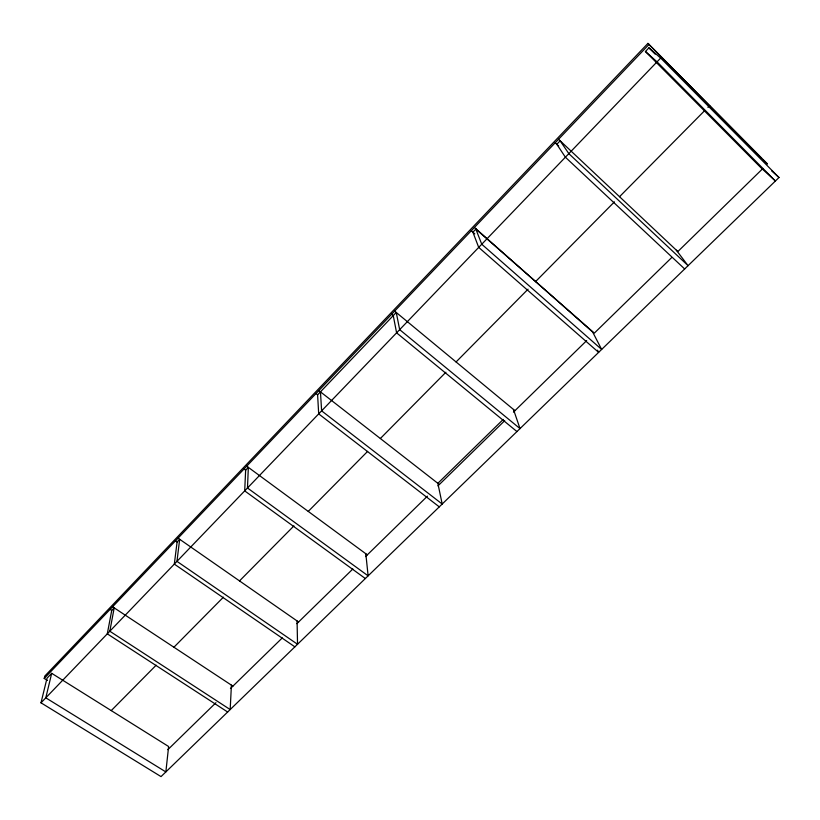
<?xml version="1.0" encoding="UTF-8"?>
<svg xmlns="http://www.w3.org/2000/svg" width="820" height="820" viewBox="0 0 820 820"><rect width="100%" height="100%" fill="white"/><g stroke="black" fill="none" stroke-linecap="round" stroke-linejoin="round"><path stroke-width="1.23" d="M365.822 553.746L368.118 575.845L247.476 487.992L248.347 467.369L245.641 470.198L244.698 490.883L365.341 578.53M231.414 685.13L230.184 709.566L109.818 631.226L114.195 607.866L111.735 610.439L107.297 633.839L227.652 712.016M297.076 620.945L297.537 644.274L176.966 561.351L179.672 539.293L177.099 541.989L174.322 564.109L294.882 646.847M51.691 673.322L45.797 697.83L165.855 771.928L168.623 746.518L51.691 673.322L47.006 678.232L41 702.822L161.027 776.601L779 177.52L660.674 58.076L648.928 47.837L645.422 51.506L760.816 167.608L775.412 181.005L657.045 61.849L645.422 51.506M47.437 680.457L44.218 678.458L44.803 676.059L647.933 43.398L767.489 164.01L763.399 160.033M44.218 678.458L649.071 44.372M439.274 506.862L318.693 413.885L317.606 394.83L396.255 312.461L399.668 329.64L520.013 428.593L513.453 409.426M671.805 257.459L594.336 333.125L475.846 229.108L481.75 244.237L601.654 349.443L592.645 332.008L476.051 228.903L472.904 232.193L478.706 247.404L598.631 352.374L597.524 350.191M41 702.822L660.674 58.076M111.243 710.602L156.179 665.174M173.912 647.236L223.429 597.175M239.512 580.909L293.949 525.876M308.248 511.413L367.616 451.389M380.357 438.515L445.906 372.239M456.074 361.958L528.059 289.183M535.501 281.66L614.436 201.853M619.53 196.708L704.421 110.874M707.916 107.348L709.659 105.575M503.213 419.44L437.859 483.318L442.195 504.033L321.614 410.851L320.456 391.857M167.854 749.664L215.937 702.709M230.451 688.534L282.285 637.909M296.861 623.672L352.856 568.977M365.525 556.606L427.425 496.151M437.952 485.87L504.71 420.67M513.463 412.122L586.669 340.618M762.918 168.479L677.832 251.576L558.533 139.287M110.116 609.373L111.735 610.439M112.576 606.8L232.911 686.125M175.47 540.862L177.099 541.989M178.042 538.156L298.582 621.99M244.011 469.009L245.641 470.198M246.717 466.17L367.319 554.853M318.816 390.586L439.366 484.487M315.977 393.559L317.606 394.83M516.948 431.566L396.593 332.838L393.262 315.597L391.632 314.244M394.625 311.118L514.95 410.666M471.274 230.768L474.821 233.884M474.421 227.468L476.051 228.903M771.64 170.867L779 177.52M555.212 142.772L558.686 146.032M684.669 268.97L565.39 157.204L556.831 144.289L560.152 140.814L568.824 153.637L688.072 265.67L676.346 250.182M647.933 43.398L761.626 158.239M648.928 47.837L655.18 54.151"/></g></svg>
